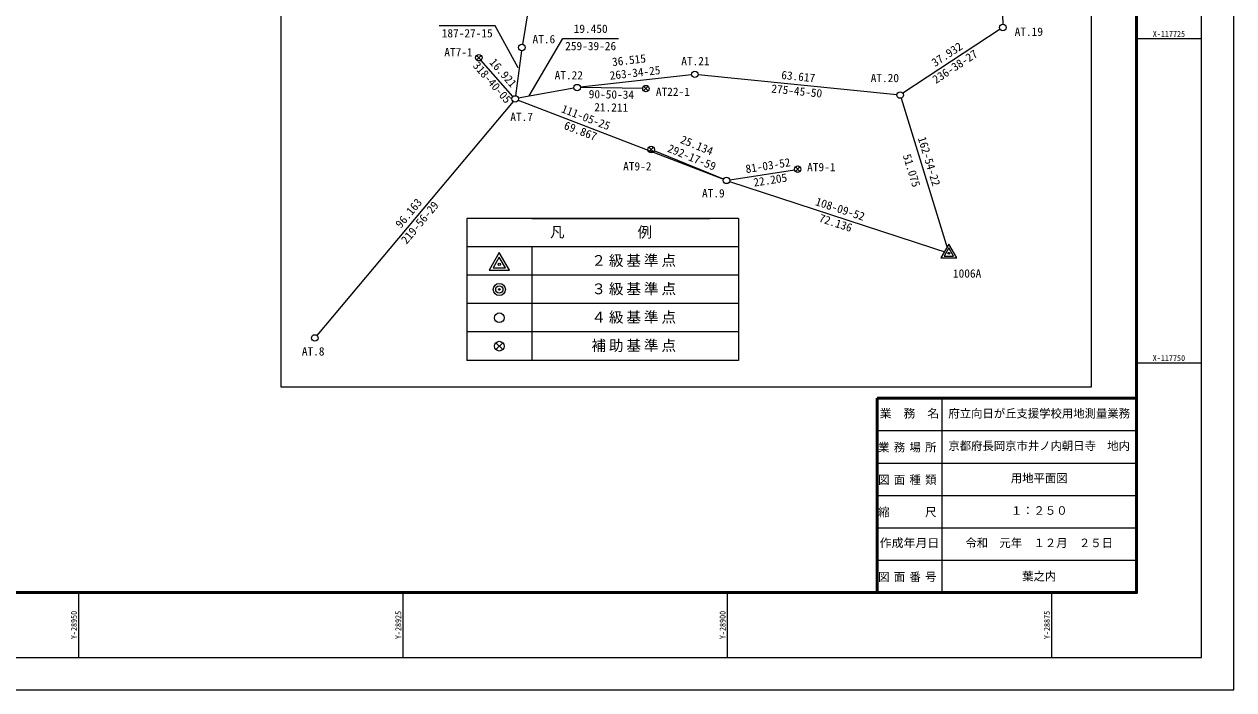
# Model space of a CAD drawing. Units: millimetres on the paper, enlarged 250 times, with parts at other scales. Extents: x -29071210 to -28860960, y -117775216 to -117329466.
# Drawn here: x -28954196 to -28860960, y -117775216 to -117723887 of the extents above; entities that cross this region are included whole.
import ezdxf
from ezdxf.enums import TextEntityAlignment as Align

# ---------------------------------------------------------------- set-up
doc = ezdxf.new("R2010")
doc.units = ezdxf.units.MM
doc.header["$LTSCALE"] = 250
doc.header["$PDMODE"] = 32
doc.header["$PDSIZE"] = 125
for name, color, linetype, lineweight in [('S-SUV-FRAM', 2, 'Continuous', 50), ('S-SUV-HTXT', 7, 'Continuous', 13), ('S-SUV-LINE', 7, 'Continuous', 15), ('S-SUV-SRVR', 3, 'Continuous', 13), ('S-SUV-TTL', 7, 'Continuous', 15)]:
    doc.layers.add(name, color=color, linetype=linetype, lineweight=lineweight)
doc.styles.add('ＭＳ ゴシック', font='')
doc.styles.get('ＭＳ ゴシック').set_extended_font_data('MS Gothic')

# ---------------------------------------------------------------- blocks, each defined once
blk = doc.blocks.new('ﾌﾟﾛｯﾄﾏｰｸ-02_1')
at = {"color": 7, "linetype": 'Continuous', "lineweight": 18}
blk.add_circle((0, 0), 0.5, dxfattribs=at)
blk = doc.blocks.new('ﾌﾟﾛｯﾄﾏｰｸ-C1_1')
at = {"color": 7, "linetype": 'Continuous', "lineweight": 18}
for p, q in [((-0.3536, 0.3536), (0.3536, -0.3536)), ((-0.3536, -0.3536), (0.3536, 0.3536))]:
    blk.add_line(p, q, dxfattribs=at)
blk.add_circle((0, 0), 0.5, dxfattribs=at)
blk = doc.blocks.new('公共基準点（三角点）_1')
at = {"color": 7, "linetype": 'Continuous', "lineweight": 25}
for p, q in [((0, 1.443), (-1.25, -0.722)), ((0, 0.866), (-0.75, -0.433)), ((1.25, -0.722), (0, 1.443)), ((0.75, -0.433), (0, 0.866)), ((-1.25, -0.722), (1.25, -0.722)), ((-0.75, -0.433), (0.75, -0.433))]:
    blk.add_line(p, q, dxfattribs=at)
blk.add_circle((0, 0), 0.15, dxfattribs=at)
blk = doc.blocks.new('ﾌﾟﾛｯﾄﾏｰｸ-07_1')
at = {"color": 7, "linetype": 'Continuous', "lineweight": 25}
for radius in [0.5, 0.3]:
    blk.add_circle((0, 0), radius, dxfattribs=at)
at = {"color": 7}
blk.add_point((0, 0), dxfattribs=at)

msp = doc.modelspace()

# ---------------------------------------------------------------- linework, layer by layer
at = {"layer": 'S-SUV-FRAM'}
for q in [(-28868459.7, -117752733.7), (-28888459.7, -117767715.9)]:
    msp.add_line((-28888459.7, -117752733.7), q, dxfattribs=at)
at = {"layer": 'S-SUV-LINE'}
for p, q in [((-28883459.7, -117752733.7), (-28883459.7, -117767715.9)), ((-28888459.7, -117755230.8), (-28868459.7, -117755230.8)), ((-28888459.7, -117757727.8), (-28868459.7, -117757727.8)), ((-28888459.7, -117760224.8), (-28868459.7, -117760224.8)), ((-28888459.7, -117762721.8), (-28868459.7, -117762721.8)), ((-28888459.7, -117765218.9), (-28868459.7, -117765218.9))]:
    msp.add_line(p, q, dxfattribs=at)
at = {"layer": 'S-SUV-SRVR', "color": 7}
for p, q in [((-28914329.7, -117716507.7), (-28915798.5, -117725441.9)), ((-28879017.6, -117717015.8), (-28878767, -117723887.8)), ((-28878966.7, -117724275.1), (-28886469.6, -117729214.6)), ((-28915871.5, -117725936.5), (-28916324.9, -117729401.6)), ((-28916522.5, -117729461.8), (-28918985.9, -117726660.7)), ((-28902750.6, -117727782.8), (-28911325.3, -117728748.5)), ((-28886927.1, -117729326.9), (-28902253.5, -117727779.9)), ((-28911819.6, -117728821.3), (-28916111.4, -117729604.6)), ((-28906521.5, -117728850.8), (-28911323.7, -117728780.1)), ((-28916124.1, -117729739.5), (-28900293.7, -117735844.9)), ((-28886604.9, -117729591), (-28882925.2, -117741556.7)), ((-28900291.8, -117735840), (-28905642.7, -117733645.4)), ((-28899813.5, -117735896), (-28894823.5, -117735111.3)), ((-28899822.9, -117736012.8), (-28882925.2, -117741556.7)), ((-28915055.4, -117738872.1), (-28901340, -117738872.1))]:
    msp.add_line(p, q, dxfattribs=at)
at = {"layer": 'S-SUV-SRVR', "color": 7, "lineweight": 25}
for p, q in [((-28920090, -117738872.1), (-28920090, -117749809.6)), ((-28899147.2, -117738872.1), (-28920090, -117738872.1)), ((-28899147.2, -117738872.1), (-28899147.2, -117749809.6)), ((-28915055.4, -117741059.6), (-28915055.4, -117749809.6)), ((-28899147.2, -117743247.1), (-28920090, -117743247.1)), ((-28899147.2, -117745434.6), (-28920090, -117745434.6)), ((-28899147.2, -117747622.1), (-28920090, -117747622.1)), ((-28899147.2, -117749809.6), (-28920090, -117749809.6))]:
    msp.add_line(p, q, dxfattribs=at)
at = {"layer": 'S-SUV-SRVR', "color": 7}
msp.add_lwpolyline([(-28934421.6, -117671090.9), (-28934421.6, -117751856.7), (-28871921.6, -117751856.7), (-28871921.6, -117671090.9)], close=True, dxfattribs=at)
for points in [[(-28916131.1, -117727247.7), (-28917891.6, -117724013.2), (-28922204.1, -117724013.2)], [(-28915274.8, -117729413.6), (-28912689.3, -117725001.8), (-28908376.8, -117725001.8)]]:
    msp.add_lwpolyline(points, dxfattribs=at)
at = {"layer": 'S-SUV-TTL'}
for p, q in [((-28868459.7, -117725000), (-28863459.7, -117725000)), ((-28868459.7, -117750000), (-28863459.7, -117750000)), ((-28950000, -117767715.9), (-28950000, -117772715.9)), ((-28925000, -117767715.9), (-28925000, -117772715.9)), ((-28900000, -117767715.9), (-28900000, -117772715.9)), ((-28875000, -117767715.9), (-28875000, -117772715.9))]:
    msp.add_line(p, q, dxfattribs=at)
for points in [[(-29071209.7, -117775215.9), (-28860959.7, -117775215.9), (-28860959.7, -117329465.9), (-29071209.7, -117329465.9)], [(-29068709.7, -117772715.9), (-28863459.7, -117772715.9), (-28863459.7, -117331965.9), (-29068709.7, -117331965.9)]]:
    msp.add_lwpolyline(points, close=True, dxfattribs=at)
at = {"layer": 'S-SUV-TTL', "color": 2, "lineweight": 50}
msp.add_lwpolyline([(-29063709.7, -117767715.9), (-28868459.7, -117767715.9), (-28868459.7, -117336965.9), (-29063709.7, -117336965.9)], close=True, dxfattribs=at)

# ---------------------------------------------------------------- block references
at = {"layer": 'S-SUV-SRVR'}
for name, p, xscale, yscale in [('ﾌﾟﾛｯﾄﾏｰｸ-02_1', (-28878757.9, -117724137.6), 500, 500), ('ﾌﾟﾛｯﾄﾏｰｸ-02_1', (-28915839.1, -117725688.6), 500, 500), ('ﾌﾟﾛｯﾄﾏｰｸ-C1_1', (-28919151, -117726473), 500, 500), ('ﾌﾟﾛｯﾄﾏｰｸ-02_1', (-28902502.2, -117727754.8), 500, 500), ('ﾌﾟﾛｯﾄﾏｰｸ-02_1', (-28911573.7, -117728776.5), 500, 500), ('ﾌﾟﾛｯﾄﾏｰｸ-C1_1', (-28906271.5, -117728854.5), 500, 500), ('ﾌﾟﾛｯﾄﾏｰｸ-02_1', (-28916357.4, -117729649.5), 500, 500), ('ﾌﾟﾛｯﾄﾏｰｸ-02_1', (-28886678.4, -117729352), 500, 500), ('ﾌﾟﾛｯﾄﾏｰｸ-C1_1', (-28905874, -117733550.5), 500, 500), ('ﾌﾟﾛｯﾄﾏｰｸ-C1_1', (-28894576.5, -117735072.5), 500, 500), ('ﾌﾟﾛｯﾄﾏｰｸ-02_1', (-28900060.5, -117735934.9), 500, 500), ('ﾌﾟﾛｯﾄﾏｰｸ-07_1', (-28917572.7, -117744340.9), 937.5, 937.5), ('ﾌﾟﾛｯﾄﾏｰｸ-02_1', (-28917572.7, -117746528.4), 750, 750), ('ﾌﾟﾛｯﾄﾏｰｸ-02_1', (-28931791.6, -117748081.6), 500, 500), ('ﾌﾟﾛｯﾄﾏｰｸ-C1_1', (-28917572.7, -117748715.9), 750, 750)]:
    msp.add_blockref(name, p, dxfattribs=dict(at, xscale=xscale, yscale=yscale))

# ---------------------------------------------------------------- texts
at = {"layer": 'S-SUV-HTXT', "style": 'ＭＳ ゴシック', "width": 1.05}
for s, p in [('業\u3000務\u3000名', (-28885959.7, -117754419.7)), ('作成年月日', (-28885959.7, -117764407.9))]:
    msp.add_text(s, height=641.5, dxfattribs=at).set_placement(p, align=Align.BOTTOM_CENTER)
at = {"layer": 'S-SUV-HTXT', "style": 'ＭＳ ゴシック'}
for s, p in [('府立向日が丘支援学校用地測量業務', (-28875959.7, -117754419.2)), ('京都府長岡京市井ノ内朝日寺\u3000地内', (-28875959.7, -117756916.2)), ('用地平面図', (-28875959.7, -117759413.3)), ('１：２５０', (-28875959.7, -117761910.3)), ('令和\u3000元年\u3000１２月\u3000２５日', (-28875959.7, -117764407.3))]:
    msp.add_text(s, height=641.5, dxfattribs=at).set_placement(p, align=Align.BOTTOM_CENTER)
msp.add_text('葉之内', height=641.5, dxfattribs=at).set_placement((-28875959.7, -117766467.4), align=Align.MIDDLE_CENTER)
at = {"layer": 'S-SUV-HTXT', "char_height": 641.5, "attachment_point": 8, "style": 'ＭＳ ゴシック'}
for s, insert in [('\\T1.38;業務場所', (-28885959.7, -117756916.8)), ('\\T1.38;図面種類', (-28885959.7, -117759413.8)), ('\\T1.38;縮\u3000\u3000尺', (-28885959.7, -117761910.8)), ('\\T1.38;図面番号', (-28885959.7, -117766904.9))]:
    msp.add_mtext(s, dxfattribs=dict(at, insert=insert))
at = {"layer": 'S-SUV-SRVR', "color": 7, "style": 'ＭＳ ゴシック'}
msp.add_text('19.450', height=641.5, dxfattribs=at).set_placement((-28910533, -117724751.8), align=Align.BOTTOM_CENTER)
for s, p in [('AT.19', (-28877851.7, -117724978.7)), ('AT.6', (-28915013.6, -117725553.8)), ('AT7-1', (-28921813.5, -117726561.2)), ('AT.21', (-28903549.2, -117727245.8)), ('AT.22', (-28913309.6, -117728337)), ('AT.20', (-28888948.8, -117728549.7)), ('AT22-1', (-28905505.2, -117729611.7)), ('AT.7', (-28916726.2, -117731547.8)), ('AT9-2', (-28908029.1, -117735359)), ('AT9-1', (-28893846.1, -117735420.7)), ('AT.9', (-28901951.2, -117737441)), ('1006A', (-28882609.4, -117743619.6)), ('AT.8', (-28932794, -117749630.3))]:
    msp.add_text(s, height=641.5, dxfattribs=at).set_placement(p, align=Align.BOTTOM_LEFT)
for s, p in [('187-27-15', (-28920047.8, -117724263.2)), ('259-39-26', (-28910533, -117725251.8))]:
    msp.add_text(s, height=641.5, dxfattribs=at).set_placement(p, align=Align.TOP_CENTER)
for s, rotation, p in [('37.932', 33.359, (-28883883.2, -117727362.1)), ('236-38-27', 33.359, (-28883812.7, -117728662.6)), ('318-40-05', 311.33, (-28919805.3, -117727243.3)), ('16.921', 311.33, (-28918527.1, -117726993.1)), ('36.515', 6.426, (-28908825.8, -117727312.4)), ('263-34-25', 6.426, (-28909008.3, -117728361.7)), ('63.617', 354.236, (-28895883.6, -117728297.2)), ('275-45-50', 354.236, (-28896649.5, -117729350.6)), ('90-50-34', 359.157, (-28910687.1, -117729789.6)), ('21.211', 359.157, (-28910264.4, -117730795.9)), ('69.867', 338.91, (-28912717.5, -117732125.2)), ('25.134', 337.699, (-28903754.7, -117733203.8)), ('162-54-22', 287.094, (-28885509, -117732729.4)), ('292-17-59', 337.699, (-28904741.3, -117733879.9)), ('81-03-52', 8.937, (-28898513.4, -117735565)), ('51.075', 287.094, (-28886667.2, -117734066.4)), ('108-09-52', 341.836, (-28893324.5, -117738013.3)), ('96.163', 50.059, (-28925012.9, -117739791.6)), ('219-56-29', 50.059, (-28924571.7, -117741017)), ('72.136', 341.836, (-28893051.7, -117739286.8))]:
    msp.add_text(s, height=641.5, rotation=rotation, dxfattribs=at).set_placement(p, align=Align.BOTTOM_LEFT)
for s, rotation, p in [('111-05-25', 338.91, (-28911088.1, -117731547.8)), ('22.205', 8.937, (-28896609.8, -117736404.5))]:
    msp.add_text(s, height=641.5, rotation=rotation, dxfattribs=at).set_placement(p, align=Align.BOTTOM_CENTER)
at = {"layer": 'S-SUV-SRVR', "color": 7, "char_height": 824.8, "attachment_point": 5, "style": 'ＭＳ ゴシック'}
for s, insert in [('\\T1.2;凡\u3000\u3000\u3000\u3000例', (-28909618.6, -117739965.9)), ('\\T1.2;２級基準点', (-28907101.3, -117742153.4)), ('\\T1.2;３級基準点', (-28907101.3, -117744340.9)), ('\\T1.2;４級基準点', (-28907101.3, -117746528.4)), ('\\T1.2;補助基準点', (-28907101.3, -117748715.9))]:
    msp.add_mtext(s, dxfattribs=dict(at, insert=insert))
at = {"layer": 'S-SUV-TTL', "style": 'ＭＳ ゴシック'}
for s, p in [('X-117725', (-28865959.7, -117725000)), ('X-117750', (-28865959.7, -117750000))]:
    msp.add_text(s, height=458.2, dxfattribs=at).set_placement(p, align=Align.BOTTOM_CENTER)
for s, p in [('Y-28950', (-28950000, -117770215.9)), ('Y-28925', (-28925000, -117770215.9)), ('Y-28900', (-28900000, -117770215.9)), ('Y-28875', (-28875000, -117770215.9))]:
    msp.add_text(s, height=458.2, rotation=90, dxfattribs=at).set_placement(p, align=Align.BOTTOM_CENTER)

# ---------------------------------------------------------------- next in the draw order: wipeouts: each hides what was drawn before it
at = {"color": 7}
for points in [[(-28882925.2, -117740856.9), (-28883531.5, -117741906.9), (-28882319, -117741906.9)], [(-28917572.7, -117741501.5), (-28918354, -117742854.6), (-28916791.5, -117742854.6)]]:
    msp.add_wipeout(points, dxfattribs=at)

# ---------------------------------------------------------------- next in the draw order: linework, layer by layer
at = {"layer": 'S-SUV-SRVR', "color": 7}
msp.add_line((-28916517.9, -117729841.2), (-28931631.1, -117747889.9), dxfattribs=at)
at = {"layer": 'S-SUV-SRVR', "color": 7, "lineweight": 25}
msp.add_line((-28899147.2, -117741059.6), (-28920090, -117741059.6), dxfattribs=at)

# ---------------------------------------------------------------- next in the draw order: block references
at = {"layer": 'S-SUV-SRVR'}
for p, xscale, yscale in [((-28882925.2, -117741556.7), 484.9885, 484.9885), ((-28917572.7, -117742403.4), 625, 625)]:
    msp.add_blockref('公共基準点（三角点）_1', p, dxfattribs=dict(at, xscale=xscale, yscale=yscale))

doc.saveas('drawing.dxf')
